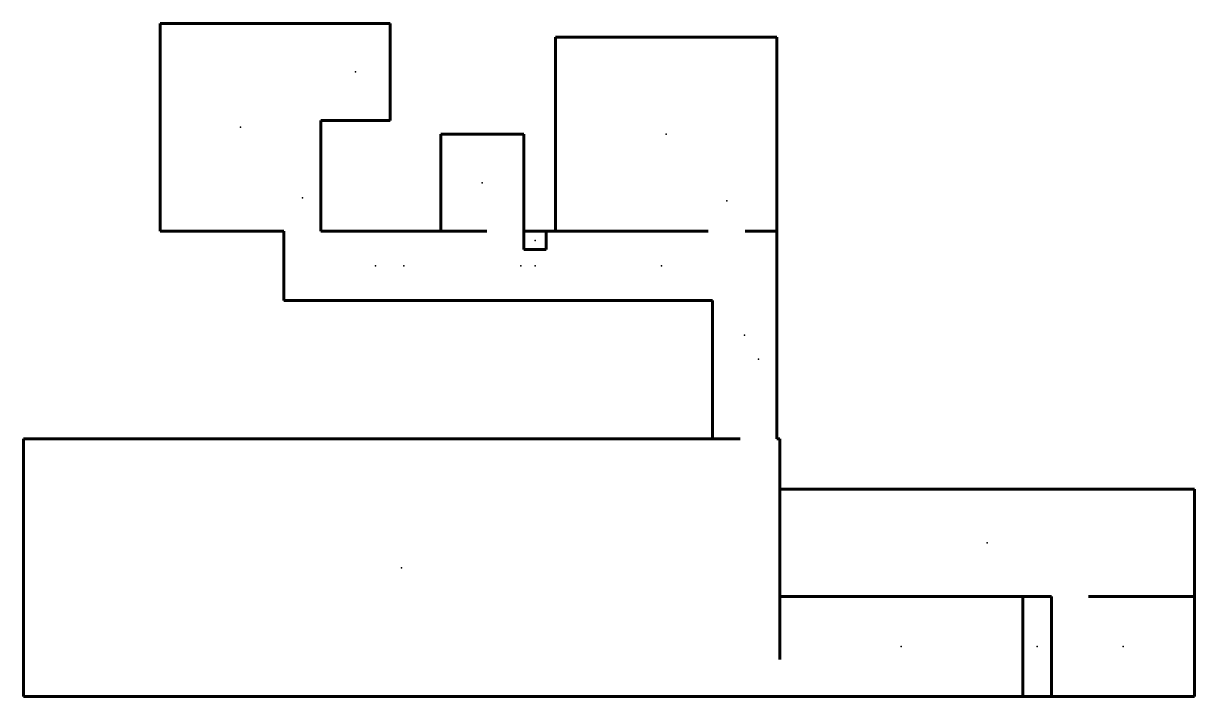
# Model space of a CAD drawing. Header units: millimetres. Extents: x 738 to 991, y -307 to -161.
import ezdxf

# ---------------------------------------------------------------- set-up
doc = ezdxf.new("R2010")
doc.units = ezdxf.units.MM
doc.linetypes.add('K5LT_BASIC', pattern=[0])

msp = doc.modelspace()

# ---------------------------------------------------------------- linework, layer by layer
at = {"color": 143, "linetype": 'K5LT_BASIC', "lineweight": 60, "true_color": 0x33acca}
for p, q in [((767.2, -206.1), (767.2, -161.1)), ((767.2, -161.1), (802, -161.1)), ((817, -161.1), (802, -161.1)), ((817, -182.1), (817, -161.1)), ((852.85, -206.1), (852.85, -164.1)), ((852.85, -164.1), (900.85, -164.1)), ((900.85, -164.1), (900.85, -206.1)), ((802, -182.1), (817, -182.1)), ((802, -182.1), (802, -206.1)), ((828, -206.1), (828, -185.1)), ((828, -185.1), (846, -185.1)), ((846, -185.1), (846, -206.1)), ((794, -206.1), (767.2, -206.1)), ((794, -206.1), (794, -221.1)), ((838, -206.1), (802, -206.1)), ((838, -206.1), (828, -206.1)), ((846, -210.1), (846, -206.1)), ((846, -206.1), (850.85, -206.1)), ((850.85, -206.1), (850.85, -210.1)), ((852.85, -206.1), (850.85, -206.1)), ((852.85, -206.1), (885.95, -206.1)), ((893.95, -206.1), (900.85, -206.1)), ((900.85, -206.1), (893.95, -206.1)), ((900.85, -206.1), (900.85, -251.1)), ((900.85, -221.1), (900.85, -206.1)), ((850.85, -210.1), (846, -210.1)), ((794, -221.1), (846, -221.1)), ((850.85, -221.1), (846, -221.1)), ((850.85, -221.1), (886.85, -221.1)), ((886.85, -251.1), (886.85, -221.1)), ((737.55, -251.1), (737.55, -306.9)), ((892.85, -251.1), (737.55, -251.1)), ((892.85, -251.1), (886.85, -251.1)), ((901.45, -251.1), (900.85, -251.1)), ((901.45, -285.2), (901.45, -251.1)), ((991.35, -261.95), (901.45, -261.95)), ((991.35, -285.2), (991.35, -261.95)), ((954.15, -285.2), (901.45, -285.2)), ((901.45, -285.2), (960.35, -285.2)), ((901.45, -285.2), (901.45, -298.9)), ((954.15, -306.9), (954.15, -285.2)), ((954.15, -285.2), (960.35, -285.2)), ((960.35, -285.2), (960.35, -306.9)), ((991.35, -285.2), (968.35, -285.2)), ((991.35, -306.9), (991.35, -285.2)), ((737.55, -306.9), (901.45, -306.9)), ((901.45, -306.9), (954.15, -306.9)), ((960.35, -306.9), (954.15, -306.9)), ((960.35, -306.9), (991.35, -306.9))]:
    msp.add_line(p, q, dxfattribs=at)
for p in [(809.5, -171.6), (784.6, -183.6), (876.85, -185.1), (837, -195.6), (798, -198.877), (889.95, -199.499), (848.425, -208.1), (813.85, -213.6), (820, -213.6), (845.35, -213.6), (848.425, -213.6), (875.85, -213.6), (893.85, -228.6), (896.85, -233.8), (946.4, -273.575), (819.5, -279), (927.8, -296.05), (957.25, -296.05), (975.85, -296.05)]:
    msp.add_point(p)

doc.saveas('drawing.dxf')
